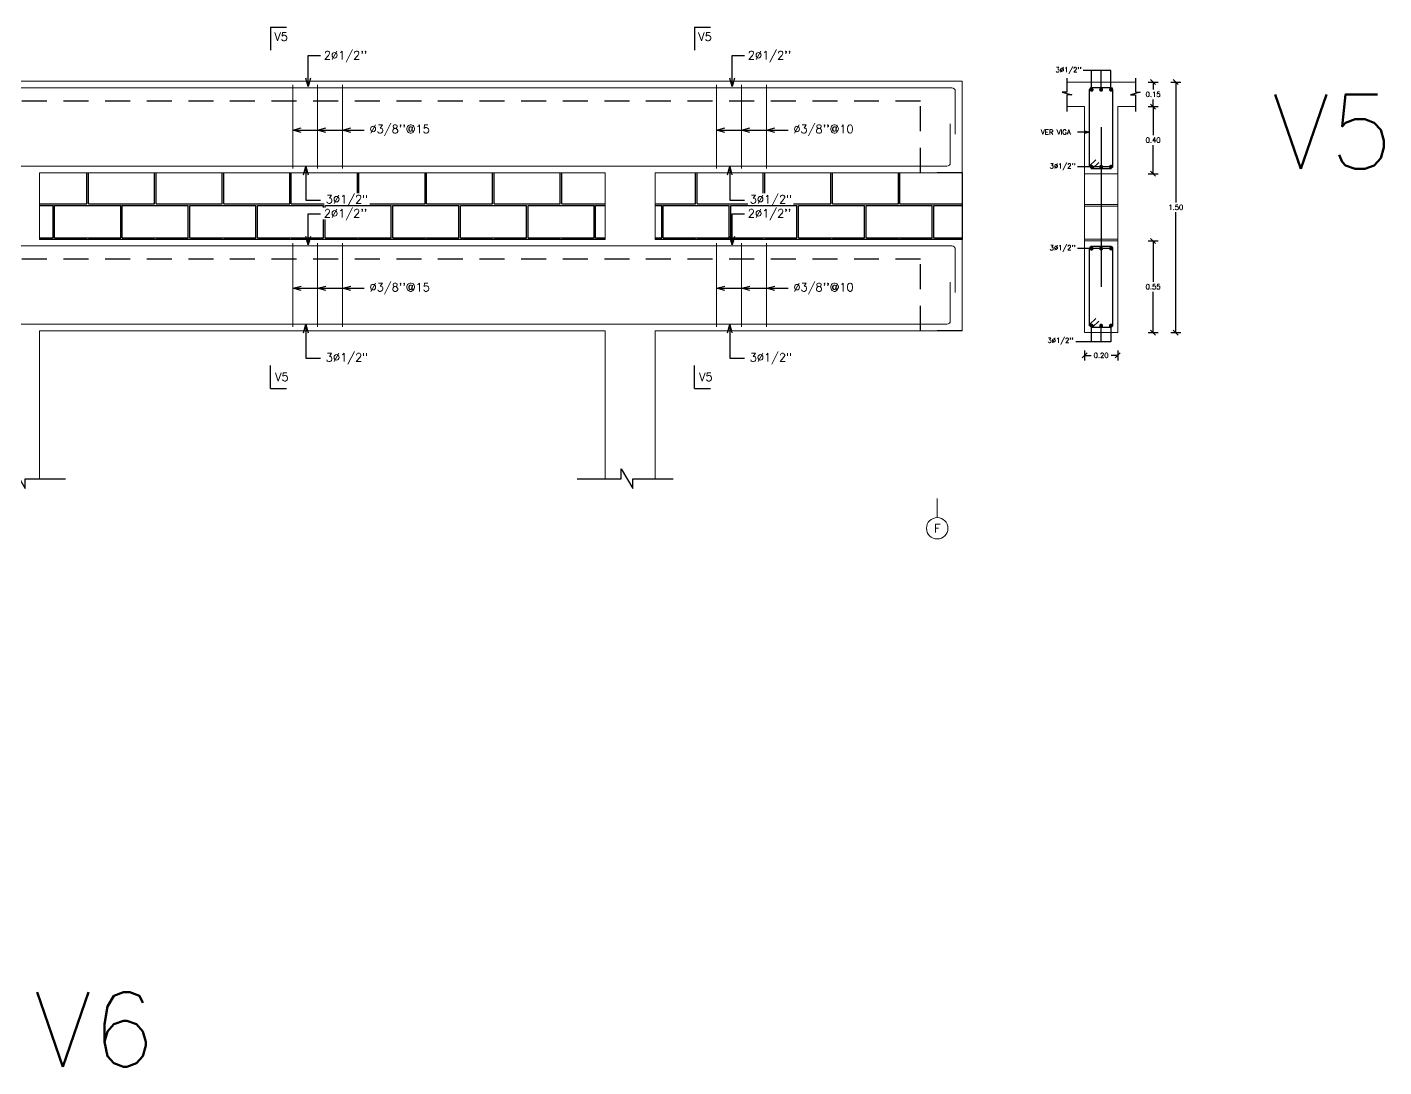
# Model space of a CAD drawing. Header units: metres. Extents: x -44 to 358, y -246 to 48.
# Drawn here: x -21.65 to -13.5, y -65.66 to -59.41 of the extents above; entities that cross this region are included whole.
import ezdxf

# ---------------------------------------------------------------- set-up
doc = ezdxf.new("R2010")
doc.units = ezdxf.units.M
doc.header["$LTSCALE"] = 0.3
doc.header["$PDMODE"] = 3
for name, pattern in [('CONTINU', [0]), ('DASHED', [0.75, 0.5, -0.25]), ('HIDDEN', [9.525, 6.35, -3.175])]:
    doc.linetypes.add(name, pattern=pattern)
for name, color, linetype in [('ACERO', 5, 'Continuous'), ('BP', 3, 'Continuous'), ('DETALLE', 3, 'Continuous'), ('DIMTEXTO', 4, 'Continuous'), ('HATCH', 8, 'Continuous'), ('Losas', 8, 'Continuous'), ('SECCION', 1, 'Continuous'), ('texto acero', 4, 'Continuous')]:
    doc.layers.add(name, color=color, linetype=linetype)
doc.layers.add('VIGAS', color=1, linetype='HIDDEN', lineweight=15)
doc.styles.add('RomanS', font='romans.shx')
doc.styles.add('SIMPLEX', font='simplex_.ttf', dxfattribs={"height": 0.2})
doc.styles.add('SMPLEX', font='simplex.shx')
doc.dimstyles.new('D-15', dxfattribs={"dimscale": 0.15, "dimtxt": 0.2, "dimasz": 0.2, "dimexe": 0.18, "dimexo": 0.2, "dimgap": 0.1, "dimtad": 0, "dimtih": 1, "dimtoh": 1, "dimzin": 0, "dimdsep": 46, "dimtxsty": 'SMPLEX', "dimblk": 'OBLIQUE', "dimcen": 0.09, "dimdle": 0.2, "dimclrd": 4, "dimclre": 4, "dimclrt": 4, "dimadec": 0, "dimazin": 0, "dimtfac": 1, "dimtofl": 0, "dimtmove": 0, "dimatfit": 3, "dimldrblk": 'OPEN30', "dimfxl": 1, "dimtolj": 1, "dimtzin": 0, "dimarcsym": 0})
doc.dimstyles.new('DIM-15', dxfattribs={"dimscale": 0.15, "dimtxt": 0.2, "dimasz": 0.2, "dimexe": 0.2, "dimexo": 0.1, "dimgap": 0.1, "dimtad": 0, "dimtih": 1, "dimtoh": 1, "dimzin": 0, "dimdsep": 46, "dimtxsty": 'RomanS', "dimblk1": 'OBLIQUE', "dimblk2": 'OBLIQUE', "dimsah": 1, "dimcen": 0.09, "dimclrd": 4, "dimclre": 4, "dimclrt": 4, "dimadec": 0, "dimazin": 0, "dimtfac": 1, "dimtofl": 0, "dimtmove": 1, "dimatfit": 3, "dimldrblk": 'OBLIQUE', "dimfxl": 0.2, "dimfxlon": 1, "dimtolj": 1, "dimtzin": 0, "dimarcsym": 0})
doc.dimstyles.new('DIM-25', dxfattribs={"dimscale": 0.25, "dimtxt": 0.2, "dimasz": 0.2, "dimexe": 0.18, "dimexo": 0.2, "dimgap": 0.1, "dimtad": 0, "dimtih": 1, "dimtoh": 1, "dimzin": 0, "dimdsep": 46, "dimtxsty": 'SMPLEX', "dimblk": 'OBLIQUE', "dimcen": 0.09, "dimdle": 0.2, "dimclrd": 4, "dimclre": 4, "dimclrt": 4, "dimadec": 0, "dimazin": 0, "dimtfac": 1, "dimtofl": 0, "dimtmove": 0, "dimatfit": 3, "dimldrblk": 'OPEN30', "dimfxl": 0.3, "dimfxlon": 1, "dimtolj": 1, "dimtzin": 0, "dimarcsym": 0})

# ---------------------------------------------------------------- blocks, each defined once
blk = doc.blocks.new('_OBLIQUE')
at = {"color": 0, "linetype": 'ByBlock'}
blk.add_line((-0.5, -0.5), (0.5, 0.5), dxfattribs=at)
blk = doc.blocks.new('_Open30')
at = {"color": 0, "lineweight": -2}
for p, q in [((-1, 0.27), (0, 0)), ((0, 0), (-1, -0.27)), ((0, 0), (-1, 0))]:
    blk.add_line(p, q, dxfattribs=at)
blk = doc.blocks.new('*D2210')
at = {"layer": 'DEFPOINTS', "color": 0, "linetype": 'Continuous', "transparency": 16777216}
for p in [(-15.1002, -59.7404), (-14.7515, -59.7404), (-15.1002, -61.2447)]:
    blk.add_point(p, dxfattribs=at)
at = {"layer": 'DIMTEXTO', "color": 4, "linetype": 'Continuous', "lineweight": -2, "transparency": 16777216}
for p, q in [((-14.7815, -59.7404), (-14.7215, -59.7404)), ((-14.7515, -59.7404), (-14.7515, -60.4625)), ((-14.7515, -61.2447), (-14.7515, -60.5225)), ((-14.7815, -61.2447), (-14.7215, -61.2447))]:
    blk.add_line(p, q, dxfattribs=at)
at = {"layer": 'DIMTEXTO', "color": 4, "linetype": 'Continuous', "lineweight": -2, "transparency": 16777216, "xscale": 0.03, "yscale": 0.03, "zscale": 0.03}
for p, rotation in [((-14.7515, -59.7404), 90), ((-14.7515, -61.2447), 270)]:
    blk.add_blockref('_OBLIQUE', p, dxfattribs=dict(at, rotation=rotation))
at = {"layer": 'DIMTEXTO', "color": 4, "linetype": 'Continuous', "lineweight": 0, "transparency": 16777216, "insert": (-14.7515, -60.4925), "char_height": 0.03, "attachment_point": 5, "style": 'SMPLEX'}
blk.add_mtext('\\A1;1.50', dxfattribs=at)
blk = doc.blocks.new('*D2211')
at = {"layer": 'DEFPOINTS', "color": 0, "linetype": 'Continuous', "transparency": 16777216}
for p in [(-15.1002, -59.8874), (-14.8878, -59.8874), (-15.1002, -60.2904)]:
    blk.add_point(p, dxfattribs=at)
at = {"layer": 'DIMTEXTO', "color": 4, "linetype": 'Continuous', "lineweight": -2, "transparency": 16777216}
for p, q in [((-14.9178, -59.8874), (-14.8578, -59.8874)), ((-14.8878, -59.8874), (-14.8878, -60.0589)), ((-14.8878, -60.2904), (-14.8878, -60.1189)), ((-14.9178, -60.2904), (-14.8578, -60.2904))]:
    blk.add_line(p, q, dxfattribs=at)
at = {"layer": 'DIMTEXTO', "color": 4, "linetype": 'Continuous', "lineweight": -2, "transparency": 16777216, "xscale": 0.03, "yscale": 0.03, "zscale": 0.03}
for p, rotation in [((-14.8878, -59.8874), 90), ((-14.8878, -60.2904), 270)]:
    blk.add_blockref('_OBLIQUE', p, dxfattribs=dict(at, rotation=rotation))
at = {"layer": 'DIMTEXTO', "color": 4, "linetype": 'Continuous', "lineweight": 0, "transparency": 16777216, "insert": (-14.8878, -60.0889), "char_height": 0.03, "attachment_point": 5, "style": 'SMPLEX'}
blk.add_mtext('\\A1;0.40', dxfattribs=at)
blk = doc.blocks.new('*D2212')
at = {"layer": 'DEFPOINTS', "color": 0, "linetype": 'Continuous', "transparency": 16777216}
for p in [(-15.3002, -59.7404), (-14.8878, -59.7404), (-15.1002, -59.8874)]:
    blk.add_point(p, dxfattribs=at)
at = {"layer": 'DIMTEXTO', "color": 4, "linetype": 'Continuous', "lineweight": -2, "transparency": 16777216}
for p, q in [((-14.9178, -59.7404), (-14.8578, -59.7404)), ((-14.8878, -59.7404), (-14.8878, -59.7839)), ((-14.9178, -59.8874), (-14.8578, -59.8874)), ((-14.8878, -59.8874), (-14.8878, -59.8439))]:
    blk.add_line(p, q, dxfattribs=at)
at = {"layer": 'DIMTEXTO', "color": 4, "linetype": 'Continuous', "lineweight": -2, "transparency": 16777216, "xscale": 0.03, "yscale": 0.03, "zscale": 0.03}
for p, rotation in [((-14.8878, -59.7404), 90), ((-14.8878, -59.8874), 270)]:
    blk.add_blockref('_OBLIQUE', p, dxfattribs=dict(at, rotation=rotation))
at = {"layer": 'DIMTEXTO', "color": 4, "linetype": 'Continuous', "lineweight": 0, "transparency": 16777216, "insert": (-14.8878, -59.8139), "char_height": 0.03, "attachment_point": 5, "style": 'SMPLEX'}
blk.add_mtext('\\A1;0.15', dxfattribs=at)
blk = doc.blocks.new('*D2213')
at = {"layer": 'DEFPOINTS', "color": 0, "linetype": 'Continuous', "transparency": 16777216}
for p in [(-15.1002, -60.8418), (-15.3002, -60.9218), (-15.3002, -61.3819)]:
    blk.add_point(p, dxfattribs=at)
at = {"layer": 'DIMTEXTO', "color": 4, "linetype": 'Continuous', "lineweight": -2, "transparency": 16777216}
for p, q in [((-15.3002, -61.3519), (-15.3002, -61.4119)), ((-15.3002, -61.3819), (-15.2609, -61.3819)), ((-15.1002, -61.3819), (-15.1394, -61.3819)), ((-15.1002, -61.3519), (-15.1002, -61.4119))]:
    blk.add_line(p, q, dxfattribs=at)
at = {"layer": 'DIMTEXTO', "color": 4, "linetype": 'Continuous', "lineweight": -2, "transparency": 16777216, "xscale": 0.03, "yscale": 0.03, "zscale": 0.03, "rotation": 180}
blk.add_blockref('_OBLIQUE', (-15.3002, -61.3819), dxfattribs=at)
at = {"layer": 'DIMTEXTO', "color": 4, "linetype": 'Continuous', "lineweight": -2, "transparency": 16777216, "xscale": 0.03, "yscale": 0.03, "zscale": 0.03}
blk.add_blockref('_OBLIQUE', (-15.1002, -61.3819), dxfattribs=at)
at = {"layer": 'DIMTEXTO', "color": 4, "linetype": 'Continuous', "lineweight": 0, "transparency": 16777216, "insert": (-15.2002, -61.3819), "char_height": 0.03, "attachment_point": 5, "style": 'SMPLEX'}
blk.add_mtext('\\A1;0.20', dxfattribs=at)
blk = doc.blocks.new('*D2214')
at = {"layer": 'DEFPOINTS', "color": 0, "linetype": 'Continuous', "transparency": 16777216}
for p in [(-15.1002, -60.6947), (-14.8878, -60.6947), (-15.1002, -61.2447)]:
    blk.add_point(p, dxfattribs=at)
at = {"layer": 'DIMTEXTO', "color": 4, "linetype": 'Continuous', "lineweight": -2, "transparency": 16777216}
for p, q in [((-14.9178, -60.6947), (-14.8578, -60.6947)), ((-14.8878, -60.6947), (-14.8878, -60.9397)), ((-14.8878, -61.2447), (-14.8878, -60.9997)), ((-14.9178, -61.2447), (-14.8578, -61.2447))]:
    blk.add_line(p, q, dxfattribs=at)
at = {"layer": 'DIMTEXTO', "color": 4, "linetype": 'Continuous', "lineweight": -2, "transparency": 16777216, "xscale": 0.03, "yscale": 0.03, "zscale": 0.03}
for p, rotation in [((-14.8878, -60.6947), 90), ((-14.8878, -61.2447), 270)]:
    blk.add_blockref('_OBLIQUE', p, dxfattribs=dict(at, rotation=rotation))
at = {"layer": 'DIMTEXTO', "color": 4, "linetype": 'Continuous', "lineweight": 0, "transparency": 16777216, "insert": (-14.8878, -60.9697), "char_height": 0.03, "attachment_point": 5, "style": 'SMPLEX'}
blk.add_mtext('\\A1;0.55', dxfattribs=at)

msp = doc.modelspace()

# ---------------------------------------------------------------- hatches: boundary and pattern name
at = {"layer": 'HATCH', "ltscale": 0.2}
h = msp.add_hatch(dxfattribs=at)
h.set_pattern_fill('AR-B816C', color=256, scale=0.001)
h.set_pattern_definition([(0, (-23.72441, -60.6849), (0.2032, 0.2032), [0.396875, -0.009525]), (0, (-23.92761, -60.67537), (0.2032, 0.2032), [0.396875, -0.009525]), (90, (-23.72441, -60.6849), (-0.2032, 0.2032), [-0.212725, 0.193675]), (90, (-23.73394, -60.6849), (-0.2032, 0.2032), [-0.212725, 0.193675])])
h.paths.add_polyline_path([(-23.4761195, -60.6160053), (-23.1907337, -60.6160053), (-23.1930904, -60.5241479), (-23.4784763, -60.5241479)], flags=16)
h.paths.add_polyline_path([(-18.7683995, -60.3884468), (-18.5157676, -60.3884468), (-18.5157676, -60.3438059), (-18.7683995, -60.3438059)], flags=16)
h.paths.add_polyline_path([(-20.8551244, -60.5879578), (-20.7474783, -60.5879578), (-20.7474783, -60.513801), (-20.8551244, -60.513801)], flags=16)
h.paths.add_polyline_path([(-20.8436166, -60.3529096), (-20.5686166, -60.3529096), (-20.5686166, -60.3270874), (-20.8436166, -60.3270874)], flags=16)
h.paths.add_polyline_path([(-17.8798725, -60.2845955), (-17.8798725, -60.6848921), (-16.0353336, -60.6848913), (-16.0353338, -60.2845959)])
h.paths.add_polyline_path([(-21.8798725, -60.6848937), (-21.8798725, -60.2845948), (-23.7244116, -60.2845945), (-23.7244114, -60.6848945)])
h.paths.add_polyline_path([(-21.5798725, -60.2845949), (-21.5798725, -60.6848936), (-18.1798725, -60.6848922), (-18.1798725, -60.2845955)])

# ---------------------------------------------------------------- linework, layer by layer
at = {"layer": 'ACERO', "linetype": 'Continuous', "lineweight": 0}
for p, q in [((-20.0585182, -59.7571802), (-20.0585182, -60.2601753)), ((-19.9085182, -59.7571802), (-19.9085182, -60.2601753)), ((-19.7585182, -59.7571802), (-19.7585182, -60.2601753)), ((-17.5111313, -59.7571802), (-17.5111313, -60.2601753)), ((-17.3611313, -59.7571802), (-17.3611313, -60.2601753)), ((-17.2111313, -59.7571802), (-17.2111313, -60.2601753)), ((-23.6731295, -59.7746521), (-16.0967364, -59.7746574)), ((-16.1065507, -59.9913752), (-16.1065507, -60.224485)), ((-23.6284758, -60.2444797), (-16.1265507, -60.244485)), ((-23.6731295, -60.7247485), (-16.0967364, -60.7247537)), ((-20.0585182, -60.7072766), (-20.0585182, -61.2102716)), ((-19.9085182, -60.7072766), (-19.9085182, -61.2102716)), ((-19.7585182, -60.7072766), (-19.7585182, -61.2102716)), ((-17.5111313, -60.7072766), (-17.5111313, -61.2102716)), ((-17.3611313, -60.7072766), (-17.3611313, -61.2102716)), ((-17.2111313, -60.7072766), (-17.2111313, -61.2102716)), ((-16.1065507, -60.9414716), (-16.1065507, -61.1745814)), ((-23.6284758, -61.1945761), (-16.1265507, -61.1945814))]:
    msp.add_line(p, q, dxfattribs=at)
at = {"layer": 'ACERO'}
for p, q in [((-15.2695251, -60.2509506, 0.4671289), (-15.2695251, -59.7837314)), ((-15.1392714, -59.7737314), (-15.2595251, -59.7737314)), ((-15.1292714, -60.2509506, 0.4671289), (-15.1292714, -59.7837314)), ((-15.2001505, -60.010052), (-15.2001505, -60.9696929)), ((-15.2693763, -60.242968, 0.4671289), (-15.2313994, -60.2067771, 0.4671289)), ((-15.2513733, -60.2588626, 0.4671289), (-15.2133964, -60.2226717, 0.4671289)), ((-15.1392714, -60.2609506, 0.4671289), (-15.2595251, -60.2609506, 0.4671289)), ((-15.2695251, -61.2052908, 0.4671289), (-15.2695251, -60.7380716)), ((-15.1392714, -60.7280716), (-15.2595251, -60.7280716)), ((-15.1292714, -61.2052908, 0.4671289), (-15.1292714, -60.7380716)), ((-15.2693763, -61.1973082, 0.4671289), (-15.2313994, -61.1611173, 0.4671289)), ((-15.2693763, -61.1973082, 0.4671289), (-15.2313994, -61.1611173, 0.4671289)), ((-15.1392714, -61.2152908, 0.4671289), (-15.2595251, -61.2152908, 0.4671289)), ((-15.1392714, -61.2152908, 0.4671289), (-15.2595251, -61.2152908, 0.4671289)), ((-15.2513733, -61.2132028, 0.4671289), (-15.2133964, -61.1770119, 0.4671289)), ((-15.2513733, -61.2132028, 0.4671289), (-15.2133964, -61.1770119, 0.4671289))]:
    msp.add_line(p, q, dxfattribs=at)
at = {"layer": 'ACERO', "linetype": 'Continuous', "lineweight": 0}
for points in [[(-16.0967364, -59.7746574, -0.414213562), (-16.0767364, -59.7946574), (-16.0767364, -60.0530763)], [(-16.0967364, -60.7247537, -0.414213562), (-16.0767364, -60.7447537), (-16.0767364, -61.0031727)]]:
    msp.add_lwpolyline(points, format="xyb", dxfattribs=at)
at = {"layer": 'ACERO', "const_width": 0.012}
for points in [[(-15.2516347, -59.7860726, 1), (-15.2636347, -59.7860726, 1)], [(-15.1943362, -59.7860726, 1), (-15.2063362, -59.7860726, 1)], [(-15.1346432, -59.7857644, 1), (-15.1466432, -59.7857644, 1)], [(-15.1352974, -60.2491799, 1), (-15.1472974, -60.2491799, 1)], [(-15.2516347, -60.7404128, 1), (-15.2636347, -60.7404128, 1)], [(-15.1943362, -60.7404128, 1), (-15.2063362, -60.7404128, 1)], [(-15.1346432, -60.7401046, 1), (-15.1466432, -60.7401046, 1)], [(-15.1352974, -61.20352, 1), (-15.1472974, -61.20352, 1)]]:
    msp.add_lwpolyline(points, format="xyb", close=True, dxfattribs=at)
at = {"layer": 'ACERO', "const_width": 0.012, "elevation": 0.4671289}
for points in [[(-15.251449, -60.2491799, 1), (-15.263449, -60.2491799, 1)], [(-15.194084, -60.2491799, 1), (-15.206084, -60.2491799, 1)], [(-15.1349681, -60.2487363, 1), (-15.1469681, -60.2487363, 1)], [(-15.251449, -61.20352, 1), (-15.263449, -61.20352, 1)], [(-15.194084, -61.20352, 1), (-15.206084, -61.20352, 1)], [(-15.194084, -61.20352, 1), (-15.206084, -61.20352, 1)], [(-15.1349681, -61.2030765, 1), (-15.1469681, -61.2030765, 1)], [(-15.1349681, -61.2030765, 1), (-15.1469681, -61.2030765, 1)]]:
    msp.add_lwpolyline(points, format="xyb", close=True, dxfattribs=at)
at = {"layer": 'ACERO'}
for centre, start, end in [((-15.2595251, -59.7837314), 90, 180), ((-15.1392714, -59.7837314), 0, 90), ((-15.2595251, -60.7380716), 90, 180), ((-15.1392714, -60.7380716), 0, 90)]:
    msp.add_arc(centre, 0.01, start, end, dxfattribs=at)
at = {"layer": 'ACERO', "linetype": 'Continuous', "lineweight": 0}
for centre in [(-16.1265507, -60.224485), (-16.1265507, -61.1745814)]:
    msp.add_arc(centre, 0.02, 270, 0, dxfattribs=at)
at = {"layer": 'BP'}
for points in [[(-15.4067249, -59.7165889), (-15.4067249, -59.7997344), (-15.4337779, -59.7997344), (-15.376279, -59.8168888), (-15.4067249, -59.8168888), (-15.4067249, -59.9177405)], [(-14.9935761, -59.7165889), (-14.9935761, -59.7997344), (-14.9665231, -59.7997344), (-15.024022, -59.8168888), (-14.9935761, -59.8168888), (-14.9935761, -59.9177405)]]:
    msp.add_lwpolyline(points, dxfattribs=at)
at = {"layer": 'DETALLE', "ltscale": 0.2}
for points in [[(-22.000046, -62.1231076), (-21.7349416, -62.1231076), (-21.7349416, -62.0632631), (-21.6657358, -62.1825013), (-21.6657358, -62.1231076), (-21.4233376, -62.1231076)], [(-18.3493916, -62.1231076), (-18.0842872, -62.1231076), (-18.0842872, -62.0632631), (-18.0150814, -62.1825013), (-18.0150814, -62.1231076), (-17.7726831, -62.1231076)]]:
    msp.add_lwpolyline(points, dxfattribs=at)
at = {"layer": 'DIMTEXTO', "color": 6, "linetype": 'Continuous', "ltscale": 0.01}
for p, q in [((-20.1916846, -59.4100756, -1.8111655), (-20.1916846, -59.5477991, -1.8111655)), ((-20.1916846, -59.4100756, -1.8111655), (-20.0954607, -59.4100756, -1.8111655)), ((-17.6442976, -59.4100756, -1.8111655), (-17.6442976, -59.5477991, -1.8111655)), ((-17.6442976, -59.4100756, -1.8111655), (-17.5480738, -59.4100756, -1.8111655)), ((-20.1916846, -61.5811647, -1.8111655), (-20.1916846, -61.4434411, -1.8111655)), ((-17.6442976, -61.5811647, -1.8111655), (-17.6442976, -61.4434411, -1.8111655)), ((-20.1916846, -61.5811647, -1.8111655), (-20.0954607, -61.5811647, -1.8111655)), ((-17.6442976, -61.5811647, -1.8111655), (-17.5480738, -61.5811647, -1.8111655))]:
    msp.add_line(p, q, dxfattribs=at)
at = {"layer": 'DIMTEXTO', "ltscale": 0.2}
for p, q in [((-15.1406432, -60.2492447), (-15.3429377, -60.2492447)), ((-15.1406432, -60.7401046), (-15.3429377, -60.7401046))]:
    msp.add_line(p, q, dxfattribs=at)
at = {"layer": 'DIMTEXTO', "elevation": 0.4671289}
for points in [[(-15.1418266, -59.7786294), (-15.1418266, -59.6708774), (-15.3075301, -59.6708774)], [(-15.257449, -59.7815257), (-15.257449, -59.6708774)], [(-15.2001505, -59.7815257), (-15.2001505, -59.6708774)], [(-15.257449, -61.3001301), (-15.257449, -61.19752)], [(-15.200084, -61.3001301), (-15.200084, -61.19752)]]:
    msp.add_lwpolyline(points, dxfattribs=at)
at = {"layer": 'DIMTEXTO'}
msp.add_lwpolyline([(-15.1412974, -61.1970855), (-15.1412974, -61.3001301), (-15.3518888, -61.3001301)], dxfattribs=at)
at = {"layer": 'HATCH', "ltscale": 0.2}
msp.add_line((-16.0353337, -60.2845966), (-16.0353337, -60.6847893), dxfattribs=at)
at = {"layer": 'Losas', "linetype": 'DASHED'}
for points in [[(-16.2853337, -59.8546897), (-23.4744114, -59.8546885)], [(-16.0353337, -60.2845966), (-16.2853337, -60.2845966), (-16.2853337, -59.8546897)], [(-16.2853337, -60.8047861), (-23.4744114, -60.8047849)], [(-16.0353337, -61.2346929), (-16.2853337, -61.2346929), (-16.2853337, -60.8047861)]]:
    msp.add_lwpolyline(points, dxfattribs=at)
at = {"layer": 'SECCION', "linetype": 'CONTINU', "lineweight": 0}
for p, q in [((-14.9935761, -59.7403528), (-15.4067249, -59.7403528)), ((-15.3001505, -59.8874312), (-15.4067249, -59.8874312)), ((-15.3001505, -59.8874312), (-15.3001505, -60.2903528)), ((-15.1001505, -59.8874312), (-15.1001505, -60.2903528)), ((-15.1001505, -59.8874312), (-14.9935761, -59.8874312)), ((-15.1001505, -60.2903528), (-15.3001505, -60.2903528)), ((-15.1001505, -61.2446929), (-15.3001505, -61.2446929))]:
    msp.add_line(p, q, dxfattribs=at)
at = {"layer": 'SECCION', "color": 8, "linetype": 'CONTINU', "lineweight": 0}
for p, q in [((-15.3001505, -60.2903528), (-15.3001505, -60.6946929)), ((-15.1001505, -60.2903528), (-15.1001505, -60.6946929))]:
    msp.add_line(p, q, dxfattribs=at)
for points in [[(-15.3001505, -60.4746929), (-15.1001505, -60.4746929)], [(-15.3001505, -60.4846929), (-15.1001505, -60.4846929)], [(-15.3001505, -60.6846929), (-15.1001505, -60.6846929)]]:
    msp.add_lwpolyline(points, dxfattribs=at)
at = {"layer": 'SECCION', "linetype": 'CONTINU', "lineweight": 0}
msp.add_lwpolyline([(-15.3001505, -60.6946929), (-15.1001505, -60.6946929), (-15.1001505, -61.2446929), (-15.3001505, -61.2446929)], close=True, dxfattribs=at)
at = {"layer": 'VIGAS', "linetype": 'Continuous', "lineweight": 0}
for p, q in [((-23.7244114, -59.7346966), (-16.0353337, -59.7346929)), ((-16.0353337, -59.7346929), (-16.0353337, -60.2845961)), ((-21.5798725, -60.284595), (-21.5798725, -60.6847919)), ((-18.1798725, -60.2845957), (-21.5798725, -60.284595)), ((-18.1798725, -60.2845957), (-18.1798725, -60.6847903)), ((-16.0353337, -60.2845961), (-17.8798725, -60.2845958)), ((-17.8798725, -60.2845958), (-17.8798725, -60.6847902)), ((-21.5798725, -60.6847919), (-18.1798725, -60.6847903)), ((-17.8798725, -60.6847902), (-16.0353337, -60.6847893)), ((-16.0353337, -60.6847893), (-16.0353337, -61.2346925)), ((-18.1798725, -61.2346921), (-21.5798725, -61.2346914)), ((-21.5798725, -61.2346914), (-21.5798725, -62.1231076)), ((-18.1798725, -61.2346921), (-18.1798725, -62.1231076)), ((-16.0353337, -61.2346925), (-17.8798725, -61.2346921)), ((-17.8798725, -61.2346921), (-17.8798725, -62.1231076)), ((-16.1853337, -62.3559838), (-16.1853337, -62.2424886))]:
    msp.add_line(p, q, dxfattribs=at)
msp.add_circle((-16.1853337, -62.4204628), 0.064479, dxfattribs=at)

# ---------------------------------------------------------------- texts
at = {"layer": 'DIMTEXTO', "color": 4, "linetype": 'Continuous', "lineweight": 0, "char_height": 0.05, "style": 'SMPLEX'}
for s, insert, attachment_point in [('V5', (-20.1687711, -59.4673059, -1.8111655), 4), ('V5', (-17.6213842, -59.4673059, -1.8111655), 4), ("2%%C1/2''", (-19.8707891, -59.5871644), 4), ("2%%C1/2''", (-17.3234022, -59.5871644), 4), ("%%C3/8''@15", (-19.5968887, -60.0304358, 1.8575108), 4), ("%%C3/8''@10", (-17.0495018, -60.0304358, 1.8575108), 4), ("%%C3/8''@15", (-19.5968887, -60.9805322, 1.8575108), 4), ("%%C3/8''@10", (-17.0495018, -60.9805322, 1.8575108), 4), ('F', (-16.1840196, -62.4204628), 5)]:
    msp.add_mtext(s, dxfattribs=dict(at, insert=insert, attachment_point=attachment_point))
at = {"layer": 'DIMTEXTO', "color": 4, "char_height": 0.03, "attachment_point": 4, "style": 'SMPLEX'}
for s, insert in [("3%%C1/2''", (-15.4742041, -59.6712724, 0.4671289)), ('VER VIGA', (-15.561959, -60.040754, 0.1950288)), ("3%%C1/2''", (-15.5096116, -60.2496397)), ("3%%C1/2''", (-15.5096116, -60.7404997)), ("3%%C1/2''", (-15.5226387, -61.2969391, 1.8575108))]:
    msp.add_mtext(s, dxfattribs=dict(at, insert=insert))
at = {"layer": 'DIMTEXTO', "char_height": 0.448, "attachment_point": 4, "style": 'SIMPLEX'}
for s, insert in [('V5', (-14.1732636, -60.03803)), ('V6', (-21.6123413, -65.4319349))]:
    msp.add_mtext(s, dxfattribs=dict(at, insert=insert))

# ---------------------------------------------------------------- dimensions: what is measured, and where the dimension line sits
at = {"layer": 'DIMTEXTO', "linetype": 'Continuous', "lineweight": 0}
for base, p1, p2, angle, picture, middle in [((-14.8878354, -59.7403528), (-15.1001505, -59.8874312), (-15.3001505, -59.7403528), 270, '*D2212', (-14.8878354, -59.813892)), ((-14.7515293, -59.7403528), (-15.1001505, -61.2446929), (-15.1001505, -59.7403528), 270, '*D2210', (-14.7515293, -60.4925228)), ((-14.8878354, -59.8874312), (-15.1001505, -60.2903528), (-15.1001505, -59.8874312), 270, '*D2211', (-14.8878354, -60.088892)), ((-14.8878354, -60.6946929), (-15.1001505, -61.2446929), (-15.1001505, -60.6946929), 90, '*D2214', (-14.8878354, -60.9696929))]:
    dim = msp.add_linear_dim(base=base, p1=p1, p2=p2, angle=angle, dimstyle='DIM-15', override={"dimtxsty": 'SMPLEX'}, dxfattribs=at)
    dim.commit()
    dim.dimension.update_dxf_attribs({"geometry": picture, "text_midpoint": middle})
dim = msp.add_linear_dim(base=(-15.3001505, -61.3818627), p1=(-15.1001505, -60.8417714), p2=(-15.3001505, -60.9217714), dimstyle='DIM-15', override={"dimtxsty": 'SMPLEX'}, dxfattribs=at)
dim.commit()
dim.dimension.update_dxf_attribs({"geometry": '*D2213', "text_midpoint": (-15.2001505, -61.3818627)})

# ---------------------------------------------------------------- leaders
at = {"layer": 'DIMTEXTO', "color": 4}
msp.add_leader([(-15.2711733, -60.0401192, 0.3783733), (-15.3421033, -60.0401192, 0.3783733)], dimstyle='D-15', override={"dimgap": 0.1, "dimtad": 0}, dxfattribs=at)
at = {"layer": 'texto acero', "color": 1}
for points in [[(-19.965066, -59.7669297), (-19.965066, -59.5812473), (-19.8914506, -59.5812473)], [(-17.4176791, -59.7669297), (-17.4176791, -59.5812473), (-17.3440637, -59.5812473)], [(-20.0585182, -60.0286914), (-19.6293657, -60.0286914)], [(-19.9085182, -60.0286914), (-19.6293657, -60.0286914)], [(-19.7585182, -60.0286914), (-19.6293657, -60.0286914)], [(-17.5111313, -60.0286914), (-17.0819788, -60.0286914)], [(-17.3611313, -60.0286914), (-17.0819788, -60.0286914)], [(-17.2111313, -60.0286914), (-17.0819788, -60.0286914)], [(-19.9797222, -60.2463492), (-19.9797222, -60.4488621), (-19.8913155, -60.4488621)], [(-17.4323353, -60.2463492), (-17.4323353, -60.4488621), (-17.3439286, -60.4488621)], [(-19.965066, -60.7170261), (-19.965066, -60.5313437), (-19.8914506, -60.5313437)], [(-17.4176791, -60.7170261), (-17.4176791, -60.5313437), (-17.3440637, -60.5313437)], [(-20.0585182, -60.9787878), (-19.6293657, -60.9787878)], [(-19.9085182, -60.9787878), (-19.6293657, -60.9787878)], [(-19.7585182, -60.9787878), (-19.6293657, -60.9787878)], [(-17.5111313, -60.9787878), (-17.0819788, -60.9787878)], [(-17.3611313, -60.9787878), (-17.0819788, -60.9787878)], [(-17.2111313, -60.9787878), (-17.0819788, -60.9787878)], [(-19.9797222, -61.1964455), (-19.9797222, -61.3989585), (-19.8913155, -61.3989585)], [(-17.4323353, -61.1964455), (-17.4323353, -61.3989585), (-17.3439286, -61.3989585)]]:
    msp.add_leader(points, dimstyle='DIM-25', dxfattribs=at)

# ---------------------------------------------------------------- next in the draw order: texts
at = {"layer": 'DIMTEXTO', "color": 4, "linetype": 'Continuous', "lineweight": 0, "char_height": 0.05, "attachment_point": 4, "style": 'SMPLEX', "bg_fill": 3, "box_fill_scale": 1.2, "bg_fill_color": 256, "bg_fill_transparency": 0}
for s, insert in [('3%%C1/2"', (-19.8592814, -60.4521162)), ('3%%C1/2"', (-17.3118945, -60.4521162)), ('3%%C1/2"', (-19.8592814, -61.4022126)), ('3%%C1/2"', (-17.3118945, -61.4022126)), ('V5', (-20.1642166, -61.5111648, -1.8111655)), ('V5', (-17.6168297, -61.5111648, -1.8111655))]:
    msp.add_mtext(s, dxfattribs=dict(at, insert=insert))

# ---------------------------------------------------------------- next in the draw order: texts
at = {"layer": 'DIMTEXTO', "color": 4, "linetype": 'Continuous', "lineweight": 0, "insert": (-19.8707891, -60.5372608), "char_height": 0.05, "attachment_point": 4, "style": 'SMPLEX', "bg_fill": 3, "box_fill_scale": 1.2, "bg_fill_color": 256, "bg_fill_transparency": 0}
msp.add_mtext("2%%C1/2''", dxfattribs=at)
at = {"layer": 'DIMTEXTO', "color": 4, "linetype": 'Continuous', "lineweight": 0, "insert": (-17.3234022, -60.5372608), "char_height": 0.05, "attachment_point": 4, "style": 'SMPLEX'}
msp.add_mtext("2%%C1/2''", dxfattribs=at)

doc.saveas('drawing.dxf')
